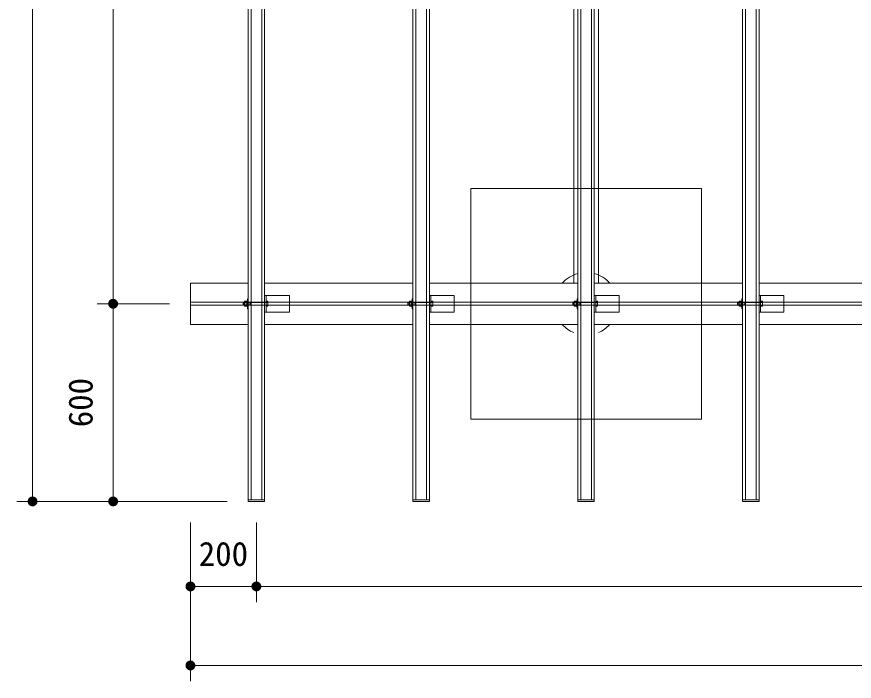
# Model space of a CAD drawing. Units: millimetres at full size, sheet at 1:40. Extents: x -800 to 17600, y -600 to 12480.
# Drawn here: x 880 to 3420, y 6393 to 8410 of the extents above; entities that cross this region are included whole.
import ezdxf
from ezdxf.enums import TextEntityAlignment as Align

# ---------------------------------------------------------------- set-up
doc = ezdxf.new("R2010")
doc.units = ezdxf.units.MM
doc.header["$LTSCALE"] = 40
doc.layers.add('D-STR', color=1, linetype='Continuous', lineweight=13)
doc.layers.add('D-STR-DIM', color=7, linetype='Continuous', lineweight=13)
doc.styles.add('ＭＳ ゴシック', font='')
doc.styles.get('ＭＳ ゴシック').set_extended_font_data('MS Gothic')

# ---------------------------------------------------------------- blocks, each defined once
blk = doc.blocks.new('filled_dot')
at = {"color": 0, "linetype": 'Continuous', "lineweight": -2, "const_width": 1.25}
blk.add_lwpolyline([(-0.625, 0, 1), (0.625, 0, 1)], format="xyb", close=True, dxfattribs=at)

msp = doc.modelspace()

# ---------------------------------------------------------------- linework, layer by layer
at = {"layer": 'D-STR'}
for p, q in [((2569.4, 9976.31), (2569.4, 7601.31)), ((2644.4, 9976.31), (2644.4, 7601.31)), ((1406.9, 7476.31), (1406.9, 7601.31)), ((1406.9, 7601.31), (1581.9, 7601.31)), ((1631.9, 7601.31), (2081.9, 7601.31)), ((2131.9, 7601.31), (2581.9, 7601.31)), ((2631.9, 7601.31), (3081.9, 7601.31)), ((3131.9, 7601.31), (3581.9, 7601.31)), ((1571.1, 7545.31), (1571.68, 7546.32)), ((1571.1, 7532.31), (1571.1, 7545.31)), ((1571.68, 7546.32), (1577.32, 7546.32)), ((1577.32, 7546.32), (1577.9, 7545.31)), ((1577.9, 7546.81), (1579.9, 7546.81)), ((1577.9, 7530.81), (1577.9, 7546.81)), ((1577.9, 7545.31), (1577.9, 7532.31)), ((1579.9, 7553.81), (1581.9, 7553.81)), ((1579.9, 7523.81), (1579.9, 7553.81)), ((1579.9, 7546.81), (1579.9, 7530.81)), ((1581.9, 7553.81), (1581.9, 7523.81)), ((1631.9, 7563.81), (1636.4, 7563.81)), ((1631.9, 7513.81), (1631.9, 7563.81)), ((1631.9, 7563.81), (1706.9, 7563.81)), ((1636.4, 7563.81), (1636.4, 7513.81)), ((1706.9, 7563.81), (1706.9, 7513.81)), ((2071.1, 7545.31), (2071.68, 7546.32)), ((2071.1, 7532.31), (2071.1, 7545.31)), ((2071.68, 7546.32), (2077.32, 7546.32)), ((2077.32, 7546.32), (2077.9, 7545.31)), ((2077.9, 7546.81), (2079.9, 7546.81)), ((2077.9, 7530.81), (2077.9, 7546.81)), ((2077.9, 7545.31), (2077.9, 7532.31)), ((2079.9, 7553.81), (2081.9, 7553.81)), ((2079.9, 7523.81), (2079.9, 7553.81)), ((2079.9, 7546.81), (2079.9, 7530.81)), ((2081.9, 7553.81), (2081.9, 7523.81)), ((2131.9, 7563.81), (2136.4, 7563.81)), ((2131.9, 7513.81), (2131.9, 7563.81)), ((2131.9, 7563.81), (2206.9, 7563.81)), ((2136.4, 7563.81), (2136.4, 7513.81)), ((2206.9, 7563.81), (2206.9, 7513.81)), ((2571.1, 7545.31), (2571.68, 7546.32)), ((2571.1, 7532.31), (2571.1, 7545.31)), ((2571.68, 7546.32), (2577.32, 7546.32)), ((2577.32, 7546.32), (2577.9, 7545.31)), ((2577.9, 7546.81), (2579.9, 7546.81)), ((2577.9, 7530.81), (2577.9, 7546.81)), ((2577.9, 7545.31), (2577.9, 7532.31)), ((2579.9, 7553.81), (2581.9, 7553.81)), ((2579.9, 7523.81), (2579.9, 7553.81)), ((2579.9, 7546.81), (2579.9, 7530.81)), ((2581.9, 7553.81), (2581.9, 7523.81)), ((2631.9, 7563.81), (2636.4, 7563.81)), ((2631.9, 7513.81), (2631.9, 7563.81)), ((2631.9, 7563.81), (2706.9, 7563.81)), ((2636.4, 7563.81), (2636.4, 7513.81)), ((2706.9, 7563.81), (2706.9, 7513.81)), ((3071.1, 7545.31), (3071.68, 7546.32)), ((3071.1, 7532.31), (3071.1, 7545.31)), ((3071.68, 7546.32), (3077.32, 7546.32)), ((3077.32, 7546.32), (3077.9, 7545.31)), ((3077.9, 7546.81), (3079.9, 7546.81)), ((3077.9, 7530.81), (3077.9, 7546.81)), ((3077.9, 7545.31), (3077.9, 7532.31)), ((3079.9, 7553.81), (3081.9, 7553.81)), ((3079.9, 7523.81), (3079.9, 7553.81)), ((3079.9, 7546.81), (3079.9, 7530.81)), ((3081.9, 7553.81), (3081.9, 7523.81)), ((3131.9, 7563.81), (3136.4, 7563.81)), ((3131.9, 7563.81), (3206.9, 7563.81)), ((3131.9, 7513.81), (3131.9, 7563.81)), ((3136.4, 7563.81), (3136.4, 7513.81)), ((3206.9, 7563.81), (3206.9, 7513.81)), ((1406.9, 7543.31), (7806.9, 7543.31)), ((1406.9, 7534.31), (1406.9, 7543.31)), ((7806.9, 7534.31), (1406.9, 7534.31)), ((1566.4, 7541.73), (1588.4, 7541.73)), ((1566.4, 7535.89), (1588.4, 7535.89)), ((1567.48, 7534.81), (1567.48, 7542.81)), ((1571.68, 7531.3), (1571.1, 7532.31)), ((1577.32, 7542.56), (1571.68, 7542.56)), ((1571.68, 7535.06), (1577.32, 7535.06)), ((1577.32, 7531.3), (1571.68, 7531.3)), ((1577.9, 7532.31), (1577.32, 7531.3)), ((1579.9, 7530.81), (1577.9, 7530.81)), ((1581.9, 7523.81), (1579.9, 7523.81)), ((1588.4, 7534.81), (1588.4, 7542.81)), ((1588.4, 7541.73), (1592.15, 7542.81)), ((1588.4, 7535.89), (1592.15, 7534.81)), ((1636.4, 7542.56), (1641.21, 7542.56)), ((1641.21, 7535.06), (1636.4, 7535.06)), ((2066.4, 7541.73), (2088.4, 7541.73)), ((2066.4, 7535.89), (2088.4, 7535.89)), ((2067.48, 7534.81), (2067.48, 7542.81)), ((2071.68, 7531.3), (2071.1, 7532.31)), ((2077.32, 7542.56), (2071.68, 7542.56)), ((2071.68, 7535.06), (2077.32, 7535.06)), ((2077.32, 7531.3), (2071.68, 7531.3)), ((2077.9, 7532.31), (2077.32, 7531.3)), ((2079.9, 7530.81), (2077.9, 7530.81)), ((2081.9, 7523.81), (2079.9, 7523.81)), ((2088.4, 7534.81), (2088.4, 7542.81)), ((2088.4, 7541.73), (2092.15, 7542.81)), ((2088.4, 7535.89), (2092.15, 7534.81)), ((2136.4, 7542.56), (2141.21, 7542.56)), ((2141.21, 7535.06), (2136.4, 7535.06)), ((2566.4, 7541.73), (2588.4, 7541.73)), ((2566.4, 7535.89), (2588.4, 7535.89)), ((2567.48, 7534.81), (2567.48, 7542.81)), ((2571.68, 7531.3), (2571.1, 7532.31)), ((2577.32, 7542.56), (2571.68, 7542.56)), ((2571.68, 7535.06), (2577.32, 7535.06)), ((2577.32, 7531.3), (2571.68, 7531.3)), ((2577.9, 7532.31), (2577.32, 7531.3)), ((2579.9, 7530.81), (2577.9, 7530.81)), ((2581.9, 7523.81), (2579.9, 7523.81)), ((2588.4, 7534.81), (2588.4, 7542.81)), ((2588.4, 7541.73), (2592.15, 7542.81)), ((2588.4, 7535.89), (2592.15, 7534.81)), ((2636.4, 7542.56), (2641.21, 7542.56)), ((2641.21, 7535.06), (2636.4, 7535.06)), ((3066.4, 7541.73), (3088.4, 7541.73)), ((3066.4, 7535.89), (3088.4, 7535.89)), ((3067.48, 7534.81), (3067.48, 7542.81)), ((3071.68, 7531.3), (3071.1, 7532.31)), ((3077.32, 7542.56), (3071.68, 7542.56)), ((3071.68, 7535.06), (3077.32, 7535.06)), ((3077.32, 7531.3), (3071.68, 7531.3)), ((3077.9, 7532.31), (3077.32, 7531.3)), ((3079.9, 7530.81), (3077.9, 7530.81)), ((3081.9, 7523.81), (3079.9, 7523.81)), ((3088.4, 7534.81), (3088.4, 7542.81)), ((3088.4, 7541.73), (3092.15, 7542.81)), ((3088.4, 7535.89), (3092.15, 7534.81)), ((3136.4, 7542.56), (3141.21, 7542.56)), ((3141.21, 7535.06), (3136.4, 7535.06)), ((1636.4, 7513.81), (1631.9, 7513.81)), ((1706.9, 7513.81), (1631.9, 7513.81)), ((2136.4, 7513.81), (2131.9, 7513.81)), ((2206.9, 7513.81), (2131.9, 7513.81)), ((2636.4, 7513.81), (2631.9, 7513.81)), ((2706.9, 7513.81), (2631.9, 7513.81)), ((3136.4, 7513.81), (3131.9, 7513.81)), ((3206.9, 7513.81), (3131.9, 7513.81)), ((1581.9, 7476.31), (1406.9, 7476.31)), ((1631.9, 7476.31), (2081.9, 7476.31)), ((2131.9, 7476.31), (2581.9, 7476.31)), ((2631.9, 7476.31), (3081.9, 7476.31)), ((3131.9, 7476.31), (3581.9, 7476.31))]:
    msp.add_line(p, q, dxfattribs=at)
for points in [[(1581.9, 10638.81), (1631.9, 10638.81), (1631.9, 6938.81), (1581.9, 6938.81)], [(1590.65, 10633.81), (1623.15, 10633.81), (1623.15, 6943.81), (1590.65, 6943.81)], [(2081.9, 10638.81), (2131.9, 10638.81), (2131.9, 6938.81), (2081.9, 6938.81)], [(2090.65, 10633.81), (2123.15, 10633.81), (2123.15, 6943.81), (2090.65, 6943.81)], [(2581.9, 10638.81), (2631.9, 10638.81), (2631.9, 6938.81), (2581.9, 6938.81)], [(2590.65, 10633.81), (2623.15, 10633.81), (2623.15, 6943.81), (2590.65, 6943.81)], [(3081.9, 10638.81), (3131.9, 10638.81), (3131.9, 6938.81), (3081.9, 6938.81)], [(3090.65, 10633.81), (3123.15, 10633.81), (3123.15, 6943.81), (3090.65, 6943.81)], [(2256.9, 7888.81), (2956.9, 7888.81), (2956.9, 7188.81), (2256.9, 7188.81)], [(1636.4, 7531.3), (1641.21, 7531.3), (1641.79, 7532.31), (1641.79, 7545.31), (1641.21, 7546.32), (1636.4, 7546.32)], [(2136.4, 7531.3), (2141.21, 7531.3), (2141.79, 7532.31), (2141.79, 7545.31), (2141.21, 7546.32), (2136.4, 7546.32)], [(2636.4, 7531.3), (2641.21, 7531.3), (2641.79, 7532.31), (2641.79, 7545.31), (2641.21, 7546.32), (2636.4, 7546.32)], [(3136.4, 7531.3), (3141.21, 7531.3), (3141.79, 7532.31), (3141.79, 7545.31), (3141.21, 7546.32), (3136.4, 7546.32)], [(1581.9, 6943.81), (1631.9, 6943.81), (1631.9, 6938.81), (1581.9, 6938.81)], [(2081.9, 6943.81), (2131.9, 6943.81), (2131.9, 6938.81), (2081.9, 6938.81)], [(2581.9, 6943.81), (2631.9, 6943.81), (2631.9, 6938.81), (2581.9, 6938.81)], [(3081.9, 6943.81), (3131.9, 6943.81), (3131.9, 6938.81), (3081.9, 6938.81)]]:
    msp.add_lwpolyline(points, close=True, dxfattribs=at)
for points in [[(1636.4, 7534.81), (1567.48, 7534.81), (1566.4, 7535.89), (1566.4, 7541.73), (1567.48, 7542.81), (1636.4, 7542.81)], [(2136.4, 7534.81), (2067.48, 7534.81), (2066.4, 7535.89), (2066.4, 7541.73), (2067.48, 7542.81), (2136.4, 7542.81)], [(2636.4, 7534.81), (2567.48, 7534.81), (2566.4, 7535.89), (2566.4, 7541.73), (2567.48, 7542.81), (2636.4, 7542.81)], [(3136.4, 7534.81), (3067.48, 7534.81), (3066.4, 7535.89), (3066.4, 7541.73), (3067.48, 7542.81), (3136.4, 7542.81)]]:
    msp.add_lwpolyline(points, dxfattribs=at)
for start, end in [(105.20016, 139.04396), (40.95604, 74.79984), (220.95604, 246.84076), (293.15924, 319.04396)]:
    msp.add_arc((2606.9, 7538.81), 95.35, start, end, dxfattribs=at)
for points in [[(1641.21, 7531.3), (1641.24, 7531.46), (1641.35, 7531.94), (1641.39, 7532.09), (1641.42, 7532.25), (1641.52, 7532.73), (1641.55, 7532.88), (1641.58, 7533.04), (1641.67, 7533.52), (1641.7, 7533.68), (1641.72, 7533.84), (1641.78, 7534.31), (1641.8, 7534.47), (1641.82, 7534.7), (1641.86, 7535.37), (1641.86, 7535.6), (1641.87, 7535.82), (1641.87, 7536.5), (1641.87, 7536.73), (1641.87, 7536.96), (1641.85, 7537.64), (1641.85, 7537.86), (1641.84, 7538.09), (1641.84, 7538.77), (1641.84, 7539), (1641.85, 7539.27), (1641.88, 7540.09), (1641.9, 7540.36), (1641.92, 7540.64), (1641.99, 7541.45), (1642.02, 7541.72), (1642.05, 7542), (1642.15, 7542.81), (1642.18, 7543.08), (1642.22, 7543.35), (1642.33, 7544.17), (1642.36, 7544.44)], [(2141.21, 7531.3), (2141.24, 7531.46), (2141.35, 7531.94), (2141.39, 7532.09), (2141.42, 7532.25), (2141.52, 7532.73), (2141.55, 7532.88), (2141.58, 7533.04), (2141.67, 7533.52), (2141.7, 7533.68), (2141.72, 7533.84), (2141.78, 7534.31), (2141.8, 7534.47), (2141.82, 7534.7), (2141.86, 7535.37), (2141.86, 7535.6), (2141.87, 7535.82), (2141.87, 7536.5), (2141.87, 7536.73), (2141.87, 7536.96), (2141.85, 7537.64), (2141.85, 7537.86), (2141.84, 7538.09), (2141.84, 7538.77), (2141.84, 7539), (2141.85, 7539.27), (2141.88, 7540.09), (2141.9, 7540.36), (2141.92, 7540.64), (2141.99, 7541.45), (2142.02, 7541.72), (2142.05, 7542), (2142.15, 7542.81), (2142.18, 7543.08), (2142.22, 7543.35), (2142.33, 7544.17), (2142.36, 7544.44)], [(2641.21, 7531.3), (2641.24, 7531.46), (2641.35, 7531.94), (2641.39, 7532.09), (2641.42, 7532.25), (2641.52, 7532.73), (2641.55, 7532.88), (2641.58, 7533.04), (2641.67, 7533.52), (2641.7, 7533.68), (2641.72, 7533.84), (2641.78, 7534.31), (2641.8, 7534.47), (2641.82, 7534.7), (2641.86, 7535.37), (2641.86, 7535.6), (2641.87, 7535.82), (2641.87, 7536.5), (2641.87, 7536.73), (2641.87, 7536.96), (2641.85, 7537.64), (2641.85, 7537.86), (2641.84, 7538.09), (2641.84, 7538.77), (2641.84, 7539), (2641.85, 7539.27), (2641.88, 7540.09), (2641.9, 7540.36), (2641.92, 7540.64), (2641.99, 7541.45), (2642.02, 7541.72), (2642.05, 7542), (2642.15, 7542.81), (2642.18, 7543.08), (2642.22, 7543.35), (2642.33, 7544.17), (2642.36, 7544.44)], [(3141.21, 7531.3), (3141.24, 7531.46), (3141.35, 7531.94), (3141.39, 7532.09), (3141.42, 7532.25), (3141.52, 7532.73), (3141.55, 7532.88), (3141.58, 7533.04), (3141.67, 7533.52), (3141.7, 7533.68), (3141.72, 7533.84), (3141.78, 7534.31), (3141.8, 7534.47), (3141.82, 7534.7), (3141.86, 7535.37), (3141.86, 7535.6), (3141.87, 7535.82), (3141.87, 7536.5), (3141.87, 7536.73), (3141.87, 7536.96), (3141.85, 7537.64), (3141.85, 7537.86), (3141.84, 7538.09), (3141.84, 7538.77), (3141.84, 7539), (3141.85, 7539.27), (3141.88, 7540.09), (3141.9, 7540.36), (3141.92, 7540.64), (3141.99, 7541.45), (3142.02, 7541.72), (3142.05, 7542), (3142.15, 7542.81), (3142.18, 7543.08), (3142.22, 7543.35), (3142.33, 7544.17), (3142.36, 7544.44)]]:
    msp.add_open_spline(points, degree=3, knots=[0, 0, 0, 0, 1, 1, 1, 2, 2, 2, 3, 3, 3, 4, 4, 4, 5, 5, 5, 6, 6, 6, 7, 7, 7, 8, 8, 8, 9, 9, 9, 10, 10, 10, 11, 11, 11, 12, 12, 12, 12], dxfattribs=at)
at = {"layer": 'D-STR-DIM'}
for p, q in [((928.03, 6938.81), (928.03, 10638.81)), ((1172.33, 7538.81), (1172.33, 10038.81)), ((1342.9, 7538.81), (1124.33, 7538.81)), ((1342.9, 7538.81), (1124.33, 7538.81)), ((1172.33, 6938.81), (1172.33, 7538.81)), ((1281.11, 6938.81), (880.03, 6938.81)), ((1517.9, 6938.81), (1124.33, 6938.81)), ((1406.9, 6874.81), (1406.9, 6392.72)), ((1406.9, 6874.81), (1406.9, 6632.72)), ((1606.9, 6874.81), (1606.9, 6632.72)), ((1606.9, 6874.81), (1606.9, 6632.72)), ((1606.9, 6680.72), (1406.9, 6680.72)), ((7606.9, 6680.72), (1606.9, 6680.72)), ((7806.9, 6440.72), (1406.9, 6440.72))]:
    msp.add_line(p, q, dxfattribs=at)

# ---------------------------------------------------------------- block references
at = {"layer": 'D-STR-DIM', "xscale": 12, "yscale": 12}
for p, rotation in [((1172.33, 7538.81), 90), ((1172.33, 7538.81), 270), ((928.03, 6938.81), 90), ((1172.33, 6938.81), 90), ((1606.9, 6680.72), 180)]:
    msp.add_blockref('filled_dot', p, dxfattribs=dict(at, rotation=rotation))
for p in [(1406.9, 6680.72), (1606.9, 6680.72), (1406.9, 6440.72)]:
    msp.add_blockref('filled_dot', p, dxfattribs=at)

# ---------------------------------------------------------------- texts
at = {"layer": 'D-STR-DIM', "style": 'ＭＳ ゴシック'}
msp.add_text('600', height=73.31, rotation=90, dxfattribs=at).set_placement((1036.82, 7238.81), align=Align.TOP_CENTER)
msp.add_text('200', height=73.31, dxfattribs=at).set_placement((1506.9, 6816.23), align=Align.TOP_CENTER)

doc.saveas('drawing.dxf')
